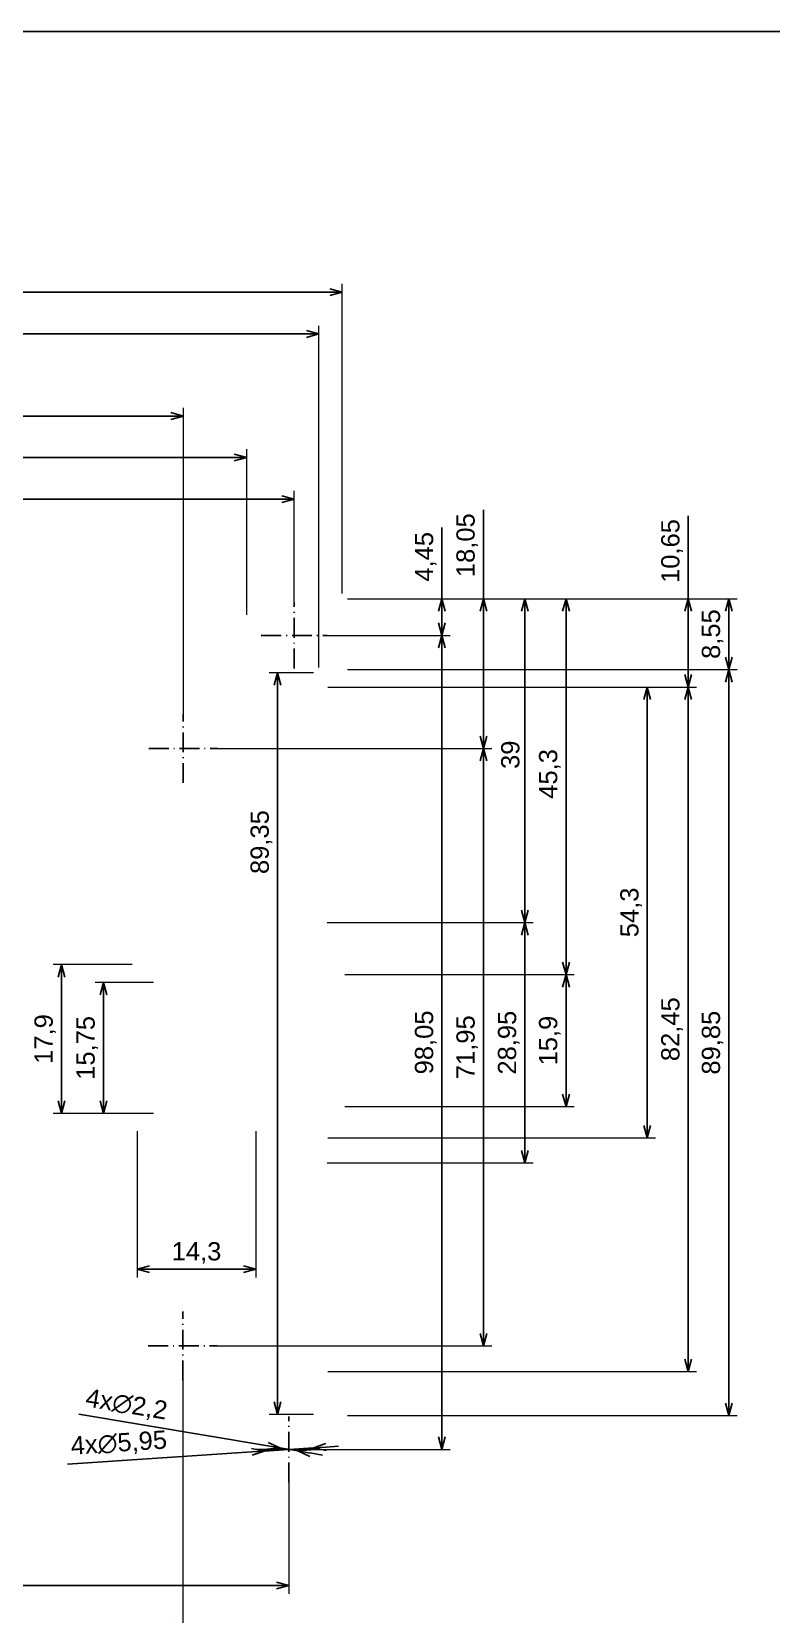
# Paper-space layout 'Base' of a CAD drawing. Header units: millimetres. Extents: x 0 to 414, y 1 to 290.
# Drawn here: x 126.4 to 215.5, y 99.6 to 290.2 of the extents above; entities that cross this region are included whole.
import ezdxf

# ---------------------------------------------------------------- set-up
doc = ezdxf.new("R2010")
doc.units = ezdxf.units.MM
doc.linetypes.add('ACAD_ISO10W100', pattern=[18, 12, -3, 0, -3])
doc.layers.add('MD_Annotation', color=7, linetype='Continuous', lineweight=25)
doc.layers.add('MD_Axes', color=7, linetype='ACAD_ISO10W100', lineweight=25)
doc.layers.add('Tabelka', color=7, linetype='Continuous')
doc.styles.get("Standard").update_dxf_attribs({"font": 'arial.ttf'})
doc.dimstyles.new('ISO-25', dxfattribs={"dimtxt": 2.2, "dimasz": 1.5, "dimexe": 1, "dimexo": 0.625, "dimtad": 1, "dimrnd": 0.05, "dimtxsty": 'Standard', "dimblk": 'OPEN30', "dimcen": 2.5, "dimadec": 0, "dimazin": 0, "dimtfac": 1, "dimtmove": 0, "dimatfit": 3, "dimfxl": 1, "dimlwe": 18, "dimarcsym": 0})

# ---------------------------------------------------------------- blocks, each defined once
blk = doc.blocks.new('_Open30')
at = {"color": 0, "linetype": 'ByBlock', "lineweight": -2}
for p, q in [((-1, 0.27), (0, 0)), ((0, 0), (-1, -0.27)), ((0, 0), (-1, 0))]:
    blk.add_line(p, q, dxfattribs=at)
blk = doc.blocks.new('*D50')
at = {"layer": 'Defpoints', "color": 0, "transparency": 16777216}
for p in [(163.81, 258.83), (74.76, 221.91), (163.81, 221.91)]:
    blk.add_point(p, dxfattribs=at)
at = {"layer": 'MD_Annotation', "color": 0, "lineweight": 18, "transparency": 16777216}
for p, q in [((74.76, 222.54), (74.76, 259.83)), ((163.81, 222.54), (163.81, 259.83))]:
    blk.add_line(p, q, dxfattribs=at)
at = {"layer": 'MD_Annotation', "color": 0, "lineweight": -2, "transparency": 16777216}
blk.add_line((76.26, 258.83), (162.31, 258.83), dxfattribs=at)
at = {"layer": 'MD_Annotation', "color": 0, "lineweight": -2, "transparency": 16777216, "xscale": 1.5, "yscale": 1.5, "zscale": 1.5, "rotation": 180}
blk.add_blockref('_Open30', (74.76, 258.83), dxfattribs=at)
at = {"layer": 'MD_Annotation', "color": 0, "lineweight": -2, "transparency": 16777216, "xscale": 1.5, "yscale": 1.5, "zscale": 1.5}
blk.add_blockref('_Open30', (163.81, 258.83), dxfattribs=at)
at = {"layer": 'MD_Annotation', "color": 0, "transparency": 16777216, "insert": (119.92, 260.78), "char_height": 2.2, "attachment_point": 5}
blk.add_mtext('89,05', dxfattribs=at)
blk = doc.blocks.new('*D53')
at = {"layer": 'Defpoints', "color": 0, "transparency": 16777216}
for p in [(152.29, 238.91), (86.11, 219.36), (152.29, 219.36)]:
    blk.add_point(p, dxfattribs=at)
at = {"layer": 'MD_Annotation', "color": 0, "lineweight": 18, "transparency": 16777216}
for p, q in [((86.11, 219.98), (86.11, 239.91)), ((152.29, 219.98), (152.29, 239.91))]:
    blk.add_line(p, q, dxfattribs=at)
at = {"layer": 'MD_Annotation', "color": 0, "lineweight": -2, "transparency": 16777216}
blk.add_line((87.61, 238.91), (150.79, 238.91), dxfattribs=at)
at = {"layer": 'MD_Annotation', "color": 0, "lineweight": -2, "transparency": 16777216, "xscale": 1.5, "yscale": 1.5, "zscale": 1.5, "rotation": 180}
blk.add_blockref('_Open30', (86.11, 238.91), dxfattribs=at)
at = {"layer": 'MD_Annotation', "color": 0, "lineweight": -2, "transparency": 16777216, "xscale": 1.5, "yscale": 1.5, "zscale": 1.5}
blk.add_blockref('_Open30', (152.29, 238.91), dxfattribs=at)
at = {"layer": 'MD_Annotation', "color": 0, "transparency": 16777216, "insert": (119.2, 240.86), "char_height": 2.2, "attachment_point": 5}
blk.add_mtext('66,2', dxfattribs=at)
blk = doc.blocks.new('*D55')
at = {"layer": 'Defpoints', "color": 0, "transparency": 16777216}
for p in [(158.03, 233.91), (80.73, 220.58), (158.03, 220.46)]:
    blk.add_point(p, dxfattribs=at)
at = {"layer": 'MD_Annotation', "color": 0, "lineweight": 18, "transparency": 16777216}
for p, q in [((80.73, 221.21), (80.73, 234.91)), ((158.03, 221.08), (158.03, 234.91))]:
    blk.add_line(p, q, dxfattribs=at)
at = {"layer": 'MD_Annotation', "color": 0, "lineweight": -2, "transparency": 16777216}
blk.add_line((82.23, 233.91), (156.53, 233.91), dxfattribs=at)
at = {"layer": 'MD_Annotation', "color": 0, "lineweight": -2, "transparency": 16777216, "xscale": 1.5, "yscale": 1.5, "zscale": 1.5, "rotation": 180}
blk.add_blockref('_Open30', (80.73, 233.91), dxfattribs=at)
at = {"layer": 'MD_Annotation', "color": 0, "lineweight": -2, "transparency": 16777216, "xscale": 1.5, "yscale": 1.5, "zscale": 1.5}
blk.add_blockref('_Open30', (158.03, 233.91), dxfattribs=at)
at = {"layer": 'MD_Annotation', "color": 0, "transparency": 16777216, "insert": (119.38, 235.86), "char_height": 2.2, "attachment_point": 5}
blk.add_mtext('77,3', dxfattribs=at)
blk = doc.blocks.new('*D57')
at = {"layer": 'Defpoints', "color": 0, "transparency": 16777216}
for p in [(144.66, 243.91), (94.01, 207.03), (144.66, 207.01)]:
    blk.add_point(p, dxfattribs=at)
at = {"layer": 'MD_Annotation', "color": 0, "lineweight": 18, "transparency": 16777216}
for p, q in [((94.01, 207.66), (94.01, 244.91)), ((144.66, 207.63), (144.66, 244.91))]:
    blk.add_line(p, q, dxfattribs=at)
at = {"layer": 'MD_Annotation', "color": 0, "lineweight": -2, "transparency": 16777216}
blk.add_line((95.51, 243.91), (143.16, 243.91), dxfattribs=at)
at = {"layer": 'MD_Annotation', "color": 0, "lineweight": -2, "transparency": 16777216, "xscale": 1.5, "yscale": 1.5, "zscale": 1.5, "rotation": 180}
blk.add_blockref('_Open30', (94.01, 243.91), dxfattribs=at)
at = {"layer": 'MD_Annotation', "color": 0, "lineweight": -2, "transparency": 16777216, "xscale": 1.5, "yscale": 1.5, "zscale": 1.5}
blk.add_blockref('_Open30', (144.66, 243.91), dxfattribs=at)
at = {"layer": 'MD_Annotation', "color": 0, "transparency": 16777216, "insert": (119.33, 245.86), "char_height": 2.2, "attachment_point": 5}
blk.add_mtext('50,65', dxfattribs=at)
blk = doc.blocks.new('*D67')
at = {"layer": 'Defpoints', "color": 0, "transparency": 16777216}
for p in [(80.43, 116.48), (157.38, 116.46), (157.38, 103.06)]:
    blk.add_point(p, dxfattribs=at)
at = {"layer": 'MD_Annotation', "color": 0, "lineweight": 18, "transparency": 16777216}
for p, q in [((80.43, 115.86), (80.43, 102.06)), ((157.38, 115.84), (157.38, 102.06))]:
    blk.add_line(p, q, dxfattribs=at)
at = {"layer": 'MD_Annotation', "color": 0, "lineweight": -2, "transparency": 16777216}
blk.add_line((81.93, 103.06), (155.88, 103.06), dxfattribs=at)
at = {"layer": 'MD_Annotation', "color": 0, "lineweight": -2, "transparency": 16777216, "xscale": 1.5, "yscale": 1.5, "zscale": 1.5, "rotation": 180}
blk.add_blockref('_Open30', (80.43, 103.06), dxfattribs=at)
at = {"layer": 'MD_Annotation', "color": 0, "lineweight": -2, "transparency": 16777216, "xscale": 1.5, "yscale": 1.5, "zscale": 1.5}
blk.add_blockref('_Open30', (157.38, 103.06), dxfattribs=at)
at = {"layer": 'MD_Annotation', "color": 0, "transparency": 16777216, "insert": (118.91, 105.01), "char_height": 2.2, "attachment_point": 5}
blk.add_mtext('76,95', dxfattribs=at)
blk = doc.blocks.new('*D69')
at = {"layer": 'Defpoints', "color": 0, "transparency": 16777216}
for p in [(93.88, 128.93), (144.58, 128.76), (144.58, 98.06)]:
    blk.add_point(p, dxfattribs=at)
at = {"layer": 'MD_Annotation', "color": 0, "lineweight": 18, "transparency": 16777216}
for p, q in [((93.88, 128.31), (93.88, 97.06)), ((144.58, 128.13), (144.58, 97.06))]:
    blk.add_line(p, q, dxfattribs=at)
at = {"layer": 'MD_Annotation', "color": 0, "lineweight": -2, "transparency": 16777216}
blk.add_line((95.38, 98.06), (143.08, 98.06), dxfattribs=at)
at = {"layer": 'MD_Annotation', "color": 0, "lineweight": -2, "transparency": 16777216, "xscale": 1.5, "yscale": 1.5, "zscale": 1.5, "rotation": 180}
blk.add_blockref('_Open30', (93.88, 98.06), dxfattribs=at)
at = {"layer": 'MD_Annotation', "color": 0, "lineweight": -2, "transparency": 16777216, "xscale": 1.5, "yscale": 1.5, "zscale": 1.5}
blk.add_blockref('_Open30', (144.58, 98.06), dxfattribs=at)
at = {"layer": 'MD_Annotation', "color": 0, "transparency": 16777216, "insert": (119.23, 100.01), "char_height": 2.2, "attachment_point": 5}
blk.add_mtext('50,7', dxfattribs=at)
blk = doc.blocks.new('*D72')
at = {"layer": 'Defpoints', "color": 0, "transparency": 16777216}
for p in [(163.81, 221.91), (161.01, 217.48), (175.81, 217.48)]:
    blk.add_point(p, dxfattribs=at)
at = {"layer": 'MD_Annotation', "color": 0, "lineweight": -2, "transparency": 16777216}
for p, q in [((175.81, 221.91), (175.81, 230.48)), ((175.81, 218.98), (175.81, 220.41))]:
    blk.add_line(p, q, dxfattribs=at)
at = {"layer": 'MD_Annotation', "color": 0, "lineweight": 18, "transparency": 16777216}
for p, q in [((164.43, 221.91), (176.81, 221.91)), ((161.63, 217.48), (176.81, 217.48))]:
    blk.add_line(p, q, dxfattribs=at)
at = {"layer": 'MD_Annotation', "color": 0, "lineweight": -2, "transparency": 16777216, "xscale": 1.5, "yscale": 1.5, "zscale": 1.5}
for p, rotation in [((175.81, 221.91), 90), ((175.81, 217.48), 270)]:
    blk.add_blockref('_Open30', p, dxfattribs=dict(at, rotation=rotation))
at = {"layer": 'MD_Annotation', "color": 0, "transparency": 16777216, "insert": (173.86, 226.95), "char_height": 2.2, "attachment_point": 5, "rotation": 90}
blk.add_mtext('4,45', dxfattribs=at)
blk = doc.blocks.new('*D73')
at = {"layer": 'Defpoints', "color": 0, "transparency": 16777216}
for p in [(147.81, 203.86), (147.73, 131.91), (180.81, 131.91)]:
    blk.add_point(p, dxfattribs=at)
at = {"layer": 'MD_Annotation', "color": 0, "lineweight": 18, "transparency": 16777216}
for p, q in [((148.43, 203.86), (181.81, 203.86)), ((148.36, 131.91), (181.81, 131.91))]:
    blk.add_line(p, q, dxfattribs=at)
at = {"layer": 'MD_Annotation', "color": 0, "lineweight": -2, "transparency": 16777216}
blk.add_line((180.81, 202.36), (180.81, 133.41), dxfattribs=at)
at = {"layer": 'MD_Annotation', "color": 0, "lineweight": -2, "transparency": 16777216, "xscale": 1.5, "yscale": 1.5, "zscale": 1.5}
for p, rotation in [((180.81, 203.86), 90), ((180.81, 131.91), 270)]:
    blk.add_blockref('_Open30', p, dxfattribs=dict(at, rotation=rotation))
at = {"layer": 'MD_Annotation', "color": 0, "transparency": 16777216, "insert": (178.86, 167.88), "char_height": 2.2, "attachment_point": 5, "rotation": 90}
blk.add_mtext('71,95', dxfattribs=at)
blk = doc.blocks.new('*D74')
at = {"layer": 'Defpoints', "color": 0, "transparency": 16777216}
for p in [(163.81, 221.91), (161.43, 211.27), (205.47, 211.27)]:
    blk.add_point(p, dxfattribs=at)
at = {"layer": 'MD_Annotation', "color": 0, "lineweight": -2, "transparency": 16777216}
for p, q in [((205.47, 221.91), (205.47, 231.89)), ((205.47, 212.77), (205.47, 220.41))]:
    blk.add_line(p, q, dxfattribs=at)
at = {"layer": 'MD_Annotation', "color": 0, "lineweight": 18, "transparency": 16777216}
for p, q in [((164.43, 221.91), (206.47, 221.91)), ((162.06, 211.27), (206.47, 211.27))]:
    blk.add_line(p, q, dxfattribs=at)
at = {"layer": 'MD_Annotation', "color": 0, "lineweight": -2, "transparency": 16777216, "xscale": 1.5, "yscale": 1.5, "zscale": 1.5}
for p, rotation in [((205.47, 221.91), 90), ((205.47, 211.27), 270)]:
    blk.add_blockref('_Open30', p, dxfattribs=dict(at, rotation=rotation))
at = {"layer": 'MD_Annotation', "color": 0, "transparency": 16777216, "insert": (203.53, 227.65), "char_height": 2.2, "attachment_point": 5, "rotation": 90}
blk.add_mtext('10,65', dxfattribs=at)
blk = doc.blocks.new('*D75')
at = {"layer": 'Defpoints', "color": 0, "transparency": 16777216}
for p in [(163.81, 221.91), (161.34, 182.89), (185.81, 182.89)]:
    blk.add_point(p, dxfattribs=at)
at = {"layer": 'MD_Annotation', "color": 0, "lineweight": 18, "transparency": 16777216}
for p, q in [((164.43, 221.91), (186.81, 221.91)), ((161.97, 182.89), (186.81, 182.89))]:
    blk.add_line(p, q, dxfattribs=at)
at = {"layer": 'MD_Annotation', "color": 0, "lineweight": -2, "transparency": 16777216}
blk.add_line((185.81, 220.41), (185.81, 184.39), dxfattribs=at)
at = {"layer": 'MD_Annotation', "color": 0, "lineweight": -2, "transparency": 16777216, "xscale": 1.5, "yscale": 1.5, "zscale": 1.5}
for p, rotation in [((185.81, 221.91), 90), ((185.81, 182.89), 270)]:
    blk.add_blockref('_Open30', p, dxfattribs=dict(at, rotation=rotation))
at = {"layer": 'MD_Annotation', "color": 0, "transparency": 16777216, "insert": (184.06, 203.11), "char_height": 2.2, "attachment_point": 5, "rotation": 90}
blk.add_mtext('39', dxfattribs=at)
blk = doc.blocks.new('*D76')
at = {"layer": 'Defpoints', "color": 0, "transparency": 16777216}
for p in [(161.34, 182.89), (161.34, 153.96), (185.81, 153.96)]:
    blk.add_point(p, dxfattribs=at)
at = {"layer": 'MD_Annotation', "color": 0, "lineweight": 18, "transparency": 16777216}
for p, q in [((161.97, 182.89), (186.81, 182.89)), ((161.97, 153.96), (186.81, 153.96))]:
    blk.add_line(p, q, dxfattribs=at)
at = {"layer": 'MD_Annotation', "color": 0, "lineweight": -2, "transparency": 16777216}
blk.add_line((185.81, 181.39), (185.81, 155.46), dxfattribs=at)
at = {"layer": 'MD_Annotation', "color": 0, "lineweight": -2, "transparency": 16777216, "xscale": 1.5, "yscale": 1.5, "zscale": 1.5}
for p, rotation in [((185.81, 182.89), 90), ((185.81, 153.96), 270)]:
    blk.add_blockref('_Open30', p, dxfattribs=dict(at, rotation=rotation))
at = {"layer": 'MD_Annotation', "color": 0, "transparency": 16777216, "insert": (183.86, 168.43), "char_height": 2.2, "attachment_point": 5, "rotation": 90}
blk.add_mtext('28,95', dxfattribs=at)
blk = doc.blocks.new('*D78')
at = {"layer": 'Defpoints', "color": 0, "transparency": 16777216}
for p in [(163.81, 221.91), (163.5, 176.63), (190.76, 176.63)]:
    blk.add_point(p, dxfattribs=at)
at = {"layer": 'MD_Annotation', "color": 0, "lineweight": 18, "transparency": 16777216}
for p, q in [((164.43, 221.91), (191.76, 221.91)), ((164.13, 176.63), (191.76, 176.63))]:
    blk.add_line(p, q, dxfattribs=at)
at = {"layer": 'MD_Annotation', "color": 0, "lineweight": -2, "transparency": 16777216}
blk.add_line((190.76, 220.41), (190.76, 178.13), dxfattribs=at)
at = {"layer": 'MD_Annotation', "color": 0, "lineweight": -2, "transparency": 16777216, "xscale": 1.5, "yscale": 1.5, "zscale": 1.5}
for p, rotation in [((190.76, 221.91), 90), ((190.76, 176.63), 270)]:
    blk.add_blockref('_Open30', p, dxfattribs=dict(at, rotation=rotation))
at = {"layer": 'MD_Annotation', "color": 0, "transparency": 16777216, "insert": (188.81, 200.8), "char_height": 2.2, "attachment_point": 5, "rotation": 90}
blk.add_mtext('45,3', dxfattribs=at)
blk = doc.blocks.new('*D79')
at = {"layer": 'Defpoints', "color": 0, "transparency": 16777216}
for p in [(163.5, 176.63), (163.5, 160.73), (190.76, 160.73)]:
    blk.add_point(p, dxfattribs=at)
at = {"layer": 'MD_Annotation', "color": 0, "lineweight": 18, "transparency": 16777216}
for p, q in [((164.13, 176.63), (191.76, 176.63)), ((164.13, 160.73), (191.76, 160.73))]:
    blk.add_line(p, q, dxfattribs=at)
at = {"layer": 'MD_Annotation', "color": 0, "lineweight": -2, "transparency": 16777216}
blk.add_line((190.76, 175.13), (190.76, 162.23), dxfattribs=at)
at = {"layer": 'MD_Annotation', "color": 0, "lineweight": -2, "transparency": 16777216, "xscale": 1.5, "yscale": 1.5, "zscale": 1.5}
for p, rotation in [((190.76, 176.63), 90), ((190.76, 160.73), 270)]:
    blk.add_blockref('_Open30', p, dxfattribs=dict(at, rotation=rotation))
at = {"layer": 'MD_Annotation', "color": 0, "transparency": 16777216, "insert": (188.81, 168.68), "char_height": 2.2, "attachment_point": 5, "rotation": 90}
blk.add_mtext('15,9', dxfattribs=at)
blk = doc.blocks.new('*D81')
at = {"layer": 'Defpoints', "color": 0, "transparency": 16777216}
for p in [(156.3, 119.62), (158.47, 119.25)]:
    blk.add_point(p, dxfattribs=at)
at = {"layer": 'MD_Annotation', "color": 0, "lineweight": -2, "transparency": 16777216}
for p, q in [((132.07, 123.67), (154.82, 119.86)), ((158.47, 119.25), (156.3, 119.62)), ((159.94, 119.01), (161.42, 118.76))]:
    blk.add_line(p, q, dxfattribs=at)
at = {"layer": 'MD_Annotation', "color": 0, "lineweight": -2, "transparency": 16777216, "xscale": 1.5, "yscale": 1.5, "zscale": 1.5}
for p, rotation in [((156.3, 119.62), 350.5070919668491), ((158.47, 119.25), 170.5070919668492)]:
    blk.add_blockref('_Open30', p, dxfattribs=dict(at, rotation=rotation))
at = {"layer": 'MD_Annotation', "color": 0, "transparency": 16777216, "insert": (137.8, 124.72), "char_height": 2.2, "attachment_point": 5, "rotation": 350.5071}
blk.add_mtext('4x∅2,2', dxfattribs=at)
blk = doc.blocks.new('*D82')
at = {"layer": 'Defpoints', "color": 0, "transparency": 16777216}
for p in [(154.41, 119.24), (160.35, 119.63)]:
    blk.add_point(p, dxfattribs=at)
at = {"layer": 'MD_Annotation', "color": 0, "lineweight": -2, "transparency": 16777216}
for p, q in [((130.69, 117.68), (152.92, 119.14)), ((160.35, 119.63), (154.41, 119.24)), ((161.85, 119.73), (163.34, 119.83))]:
    blk.add_line(p, q, dxfattribs=at)
at = {"layer": 'MD_Annotation', "color": 0, "lineweight": -2, "transparency": 16777216, "xscale": 1.5, "yscale": 1.5, "zscale": 1.5}
for p, rotation in [((160.35, 119.63), 183.77286620366), ((154.41, 119.24), 3.772866203660017)]:
    blk.add_blockref('_Open30', p, dxfattribs=dict(at, rotation=rotation))
at = {"layer": 'MD_Annotation', "color": 0, "transparency": 16777216, "insert": (136.9, 120.07), "char_height": 2.2, "attachment_point": 5, "rotation": 3.7729}
blk.add_mtext('4x∅5,95', dxfattribs=at)
blk = doc.blocks.new('*D111')
at = {"layer": 'Defpoints', "color": 0, "transparency": 16777216}
for p in [(161.43, 211.27), (161.43, 156.97), (200.55, 156.97)]:
    blk.add_point(p, dxfattribs=at)
at = {"layer": 'MD_Annotation', "color": 0, "lineweight": 18, "transparency": 16777216}
for p, q in [((162.06, 211.27), (201.55, 211.27)), ((162.06, 156.97), (201.55, 156.97))]:
    blk.add_line(p, q, dxfattribs=at)
at = {"layer": 'MD_Annotation', "color": 0, "lineweight": -2, "transparency": 16777216}
blk.add_line((200.55, 209.77), (200.55, 158.47), dxfattribs=at)
at = {"layer": 'MD_Annotation', "color": 0, "lineweight": -2, "transparency": 16777216, "xscale": 1.5, "yscale": 1.5, "zscale": 1.5}
for p, rotation in [((200.55, 211.27), 90), ((200.55, 156.97), 270)]:
    blk.add_blockref('_Open30', p, dxfattribs=dict(at, rotation=rotation))
at = {"layer": 'MD_Annotation', "color": 0, "transparency": 16777216, "insert": (198.6, 184.12), "char_height": 2.2, "attachment_point": 5, "rotation": 90}
blk.add_mtext('54,3', dxfattribs=at)
blk = doc.blocks.new('*D192')
at = {"layer": 'Defpoints', "color": 0, "transparency": 16777216}
for p in [(160.99, 253.79), (77.19, 214.09), (160.99, 212.99)]:
    blk.add_point(p, dxfattribs=at)
at = {"layer": 'MD_Annotation', "color": 0, "lineweight": 18, "transparency": 16777216}
for p, q in [((77.19, 214.71), (77.19, 254.79)), ((160.99, 213.62), (160.99, 254.79))]:
    blk.add_line(p, q, dxfattribs=at)
at = {"layer": 'MD_Annotation', "color": 0, "lineweight": -2, "transparency": 16777216}
blk.add_line((78.69, 253.79), (159.49, 253.79), dxfattribs=at)
at = {"layer": 'MD_Annotation', "color": 0, "lineweight": -2, "transparency": 16777216, "xscale": 1.5, "yscale": 1.5, "zscale": 1.5, "rotation": 180}
blk.add_blockref('_Open30', (77.19, 253.79), dxfattribs=at)
at = {"layer": 'MD_Annotation', "color": 0, "lineweight": -2, "transparency": 16777216, "xscale": 1.5, "yscale": 1.5, "zscale": 1.5}
blk.add_blockref('_Open30', (160.99, 253.79), dxfattribs=at)
at = {"layer": 'MD_Annotation', "color": 0, "transparency": 16777216, "insert": (119.09, 255.74), "char_height": 2.2, "attachment_point": 5}
blk.add_mtext('83,8', dxfattribs=at)
blk = doc.blocks.new('*D120')
at = {"layer": 'Defpoints', "color": 0, "transparency": 16777216}
for p in [(160.99, 212.99), (156.01, 123.66), (160.99, 123.66)]:
    blk.add_point(p, dxfattribs=at)
at = {"layer": 'MD_Annotation', "color": 0, "lineweight": 18, "transparency": 16777216}
for p, q in [((160.36, 212.99), (155.01, 212.99)), ((160.36, 123.66), (155.01, 123.66))]:
    blk.add_line(p, q, dxfattribs=at)
at = {"layer": 'MD_Annotation', "color": 0, "lineweight": -2, "transparency": 16777216}
blk.add_line((156.01, 211.49), (156.01, 125.16), dxfattribs=at)
at = {"layer": 'MD_Annotation', "color": 0, "lineweight": -2, "transparency": 16777216, "xscale": 1.5, "yscale": 1.5, "zscale": 1.5}
for p, rotation in [((156.01, 212.99), 90), ((156.01, 123.66), 270)]:
    blk.add_blockref('_Open30', p, dxfattribs=dict(at, rotation=rotation))
at = {"layer": 'MD_Annotation', "color": 0, "transparency": 16777216, "insert": (154.06, 192.59), "char_height": 2.2, "attachment_point": 5, "rotation": 90}
blk.add_mtext('89,35', dxfattribs=at)
blk = doc.blocks.new('*D121')
at = {"layer": 'Defpoints', "color": 0, "transparency": 16777216}
for p in [(161.43, 211.27), (161.43, 128.82), (205.47, 128.82)]:
    blk.add_point(p, dxfattribs=at)
at = {"layer": 'MD_Annotation', "color": 0, "lineweight": 18, "transparency": 16777216}
for p, q in [((162.06, 211.27), (206.47, 211.27)), ((162.06, 128.82), (206.47, 128.82))]:
    blk.add_line(p, q, dxfattribs=at)
at = {"layer": 'MD_Annotation', "color": 0, "lineweight": -2, "transparency": 16777216}
blk.add_line((205.47, 209.77), (205.47, 130.32), dxfattribs=at)
at = {"layer": 'MD_Annotation', "color": 0, "lineweight": -2, "transparency": 16777216, "xscale": 1.5, "yscale": 1.5, "zscale": 1.5}
for p, rotation in [((205.47, 211.27), 90), ((205.47, 128.82), 270)]:
    blk.add_blockref('_Open30', p, dxfattribs=dict(at, rotation=rotation))
at = {"layer": 'MD_Annotation', "color": 0, "transparency": 16777216, "insert": (203.53, 170.05), "char_height": 2.2, "attachment_point": 5, "rotation": 90}
blk.add_mtext('82,45', dxfattribs=at)
blk = doc.blocks.new('*D122')
at = {"layer": 'Defpoints', "color": 0, "transparency": 16777216}
for p in [(163.81, 221.91), (163.81, 213.36), (210.37, 213.36)]:
    blk.add_point(p, dxfattribs=at)
at = {"layer": 'MD_Annotation', "color": 0, "lineweight": 18, "transparency": 16777216}
for p, q in [((164.43, 221.91), (211.37, 221.91)), ((164.43, 213.36), (211.37, 213.36))]:
    blk.add_line(p, q, dxfattribs=at)
at = {"layer": 'MD_Annotation', "color": 0, "lineweight": -2, "transparency": 16777216}
blk.add_line((210.37, 220.41), (210.37, 214.86), dxfattribs=at)
at = {"layer": 'MD_Annotation', "color": 0, "lineweight": -2, "transparency": 16777216, "xscale": 1.5, "yscale": 1.5, "zscale": 1.5}
for p, rotation in [((210.37, 221.91), 90), ((210.37, 213.36), 270)]:
    blk.add_blockref('_Open30', p, dxfattribs=dict(at, rotation=rotation))
at = {"layer": 'MD_Annotation', "color": 0, "transparency": 16777216, "insert": (208.42, 217.64), "char_height": 2.2, "attachment_point": 5, "rotation": 90}
blk.add_mtext('8,55', dxfattribs=at)
blk = doc.blocks.new('*D123')
at = {"layer": 'Defpoints', "color": 0, "transparency": 16777216}
for p in [(163.81, 213.36), (210.37, 213.36), (163.81, 123.51)]:
    blk.add_point(p, dxfattribs=at)
at = {"layer": 'MD_Annotation', "color": 0, "lineweight": 18, "transparency": 16777216}
for p, q in [((164.43, 213.36), (211.37, 213.36)), ((164.43, 123.51), (211.37, 123.51))]:
    blk.add_line(p, q, dxfattribs=at)
at = {"layer": 'MD_Annotation', "color": 0, "lineweight": -2, "transparency": 16777216}
blk.add_line((210.37, 125.01), (210.37, 211.86), dxfattribs=at)
at = {"layer": 'MD_Annotation', "color": 0, "lineweight": -2, "transparency": 16777216, "xscale": 1.5, "yscale": 1.5, "zscale": 1.5}
for p, rotation in [((210.37, 213.36), 90), ((210.37, 123.51), 270)]:
    blk.add_blockref('_Open30', p, dxfattribs=dict(at, rotation=rotation))
at = {"layer": 'MD_Annotation', "color": 0, "transparency": 16777216, "insert": (208.42, 168.43), "char_height": 2.2, "attachment_point": 5, "rotation": 90}
blk.add_mtext('89,85', dxfattribs=at)
blk = doc.blocks.new('*D134')
at = {"layer": 'Defpoints', "color": 0, "transparency": 16777216}
for p in [(163.81, 221.91), (147.36, 203.86), (180.81, 203.86)]:
    blk.add_point(p, dxfattribs=at)
at = {"layer": 'MD_Annotation', "color": 0, "lineweight": -2, "transparency": 16777216}
for p, q in [((180.81, 221.91), (180.81, 232.59)), ((180.81, 205.36), (180.81, 220.41))]:
    blk.add_line(p, q, dxfattribs=at)
at = {"layer": 'MD_Annotation', "color": 0, "lineweight": 18, "transparency": 16777216}
for p, q in [((164.43, 221.91), (181.81, 221.91)), ((147.98, 203.86), (181.81, 203.86))]:
    blk.add_line(p, q, dxfattribs=at)
at = {"layer": 'MD_Annotation', "color": 0, "lineweight": -2, "transparency": 16777216, "xscale": 1.5, "yscale": 1.5, "zscale": 1.5}
for p, rotation in [((180.81, 221.91), 90), ((180.81, 203.86), 270)]:
    blk.add_blockref('_Open30', p, dxfattribs=dict(at, rotation=rotation))
at = {"layer": 'MD_Annotation', "color": 0, "transparency": 16777216, "insert": (178.86, 228.35), "char_height": 2.2, "attachment_point": 5, "rotation": 90}
blk.add_mtext('18,05', dxfattribs=at)
blk = doc.blocks.new('*D138')
at = {"layer": 'Defpoints', "color": 0, "transparency": 16777216}
for p in [(161.01, 217.48), (160.36, 119.44), (175.81, 119.44)]:
    blk.add_point(p, dxfattribs=at)
at = {"layer": 'MD_Annotation', "color": 0, "lineweight": 18, "transparency": 16777216}
for p, q in [((161.63, 217.48), (176.81, 217.48)), ((160.98, 119.44), (176.81, 119.44))]:
    blk.add_line(p, q, dxfattribs=at)
at = {"layer": 'MD_Annotation', "color": 0, "lineweight": -2, "transparency": 16777216}
blk.add_line((175.81, 215.98), (175.81, 120.94), dxfattribs=at)
at = {"layer": 'MD_Annotation', "color": 0, "lineweight": -2, "transparency": 16777216, "xscale": 1.5, "yscale": 1.5, "zscale": 1.5}
for p, rotation in [((175.81, 217.48), 90), ((175.81, 119.44), 270)]:
    blk.add_blockref('_Open30', p, dxfattribs=dict(at, rotation=rotation))
at = {"layer": 'MD_Annotation', "color": 0, "transparency": 16777216, "insert": (173.86, 168.46), "char_height": 2.2, "attachment_point": 5, "rotation": 90}
blk.add_mtext('98,05', dxfattribs=at)
blk = doc.blocks.new('*D193')
at = {"layer": 'Defpoints', "color": 0, "transparency": 16777216}
for p in [(139.1, 177.83), (129.98, 159.91), (141.68, 159.91)]:
    blk.add_point(p, dxfattribs=at)
at = {"layer": 'MD_Annotation', "color": 0, "lineweight": 18, "transparency": 16777216}
for p, q in [((138.48, 177.83), (128.98, 177.83)), ((141.05, 159.91), (128.98, 159.91))]:
    blk.add_line(p, q, dxfattribs=at)
at = {"layer": 'MD_Annotation', "color": 0, "lineweight": -2, "transparency": 16777216}
blk.add_line((129.98, 176.33), (129.98, 161.41), dxfattribs=at)
at = {"layer": 'MD_Annotation', "color": 0, "lineweight": -2, "transparency": 16777216, "xscale": 1.5, "yscale": 1.5, "zscale": 1.5}
for p, rotation in [((129.98, 177.83), 90), ((129.98, 159.91), 270)]:
    blk.add_blockref('_Open30', p, dxfattribs=dict(at, rotation=rotation))
at = {"layer": 'MD_Annotation', "color": 0, "transparency": 16777216, "insert": (128.03, 168.87), "char_height": 2.2, "attachment_point": 5, "rotation": 90}
blk.add_mtext('17,9', dxfattribs=at)
blk = doc.blocks.new('*D194')
at = {"layer": 'Defpoints', "color": 0, "transparency": 16777216}
for p in [(141.68, 175.68), (135.03, 159.91), (141.68, 159.91)]:
    blk.add_point(p, dxfattribs=at)
at = {"layer": 'MD_Annotation', "color": 0, "lineweight": 18, "transparency": 16777216}
for p, q in [((141.05, 175.68), (134.03, 175.68)), ((141.05, 159.91), (134.03, 159.91))]:
    blk.add_line(p, q, dxfattribs=at)
at = {"layer": 'MD_Annotation', "color": 0, "lineweight": -2, "transparency": 16777216}
blk.add_line((135.03, 174.18), (135.03, 161.41), dxfattribs=at)
at = {"layer": 'MD_Annotation', "color": 0, "lineweight": -2, "transparency": 16777216, "xscale": 1.5, "yscale": 1.5, "zscale": 1.5}
for p, rotation in [((135.03, 175.68), 90), ((135.03, 159.91), 270)]:
    blk.add_blockref('_Open30', p, dxfattribs=dict(at, rotation=rotation))
at = {"layer": 'MD_Annotation', "color": 0, "transparency": 16777216, "insert": (133.09, 167.8), "char_height": 2.2, "attachment_point": 5, "rotation": 90}
blk.add_mtext('15,75', dxfattribs=at)
blk = doc.blocks.new('*D197')
at = {"layer": 'Defpoints', "color": 0, "transparency": 16777216}
for p in [(139.1, 158.38), (153.4, 158.38), (153.4, 141.16)]:
    blk.add_point(p, dxfattribs=at)
at = {"layer": 'MD_Annotation', "color": 0, "lineweight": 18, "transparency": 16777216}
for p, q in [((139.1, 157.76), (139.1, 140.16)), ((153.4, 157.76), (153.4, 140.16))]:
    blk.add_line(p, q, dxfattribs=at)
at = {"layer": 'MD_Annotation', "color": 0, "lineweight": -2, "transparency": 16777216}
blk.add_line((140.6, 141.16), (151.9, 141.16), dxfattribs=at)
at = {"layer": 'MD_Annotation', "color": 0, "lineweight": -2, "transparency": 16777216, "xscale": 1.5, "yscale": 1.5, "zscale": 1.5, "rotation": 180}
blk.add_blockref('_Open30', (139.1, 141.16), dxfattribs=at)
at = {"layer": 'MD_Annotation', "color": 0, "lineweight": -2, "transparency": 16777216, "xscale": 1.5, "yscale": 1.5, "zscale": 1.5}
blk.add_blockref('_Open30', (153.4, 141.16), dxfattribs=at)
at = {"layer": 'MD_Annotation', "color": 0, "transparency": 16777216, "insert": (146.25, 143.1), "char_height": 2.2, "attachment_point": 5}
blk.add_mtext('14,3', dxfattribs=at)

psp = doc.layouts.new('Base')

# ---------------------------------------------------------------- linework, layer by layer
at = {"layer": 'MD_Annotation', "ltscale": 0.2}
psp.add_line((153.405, 119.436), (161.355, 119.436), dxfattribs=at)
at = {"layer": 'MD_Axes', "ltscale": 0.2}
for p, q in [((158.03, 213.509), (158.03, 221.459)), ((154.055, 217.484), (162.005, 217.484)), ((144.656, 199.71), (144.656, 208.01)), ((140.506, 203.86), (148.806, 203.86)), ((144.581, 127.76), (144.581, 136.06)), ((140.431, 131.91), (148.731, 131.91)), ((157.38, 115.461), (157.38, 123.411))]:
    psp.add_line(p, q, dxfattribs=at)
at = {"layer": 'Tabelka'}
psp.add_lwpolyline([(0.254, 290.205), (413.511, 290.205), (413.511, 0.533), (0.254, 0.533)], close=True, dxfattribs=at)

# ---------------------------------------------------------------- dimensions: what is measured, and where the dimension line sits
at = {"layer": 'MD_Annotation'}
for base, p1, p2, angle, picture, middle in [((163.805, 258.828), (74.755, 221.911), (163.805, 221.911), 180, '*D50', (119.922, 258.828)), ((180.805, 203.86), (163.805, 221.911), (147.356, 203.86), 90, '*D134', (180.805, 228.348)), ((205.473, 211.274), (163.805, 221.911), (161.433, 211.274), 90, '*D74', (205.473, 227.652)), ((175.805, 217.484), (163.805, 221.911), (161.005, 217.484), 90, '*D72', (175.805, 226.945)), ((185.805, 182.893), (163.805, 221.911), (161.342, 182.893), 90, '*D75', (185.805, 203.11)), ((190.76, 176.631), (163.805, 221.911), (163.502, 176.631), 90, '*D78', (190.76, 200.803)), ((156.006, 123.66), (160.99, 212.993), (160.99, 123.66), 270, '*D120', (156.006, 192.587))]:
    dim = psp.add_linear_dim(base=base, p1=p1, p2=p2, angle=angle, dimstyle='ISO-25', override={"dimlfac": -1}, dxfattribs=at)
    dim.commit()
    dim.dimension.update_dxf_attribs({"geometry": picture, "text_midpoint": middle, "dimtype": 160})
for base, p1, p2, angle, override, picture, middle in [((160.99, 253.788), (77.19, 214.089), (160.99, 212.993), 180, {"dimscale": 1, "dimlfac": -1, "dimtix": 0, "dimtofl": 1, "dimtmove": 0, "dimatfit": 3}, '*D192', (119.09, 255.735)), ((144.656, 243.911), (94.006, 207.035), (144.656, 207.01), 180, {"dimlfac": -1}, '*D57', (119.331, 245.858)), ((152.289, 238.911), (86.112, 219.356), (152.289, 219.356), 180, {"dimlfac": -1}, '*D53', (119.201, 240.858)), ((158.03, 233.911), (80.73, 220.584), (158.03, 220.459), 180, {"dimlfac": -1}, '*D55', (119.38, 235.858)), ((210.365, 213.361), (163.805, 221.911), (163.805, 213.361), 90, {"dimlfac": -1}, '*D122', (208.418, 217.636)), ((175.805, 119.436), (161.005, 217.484), (160.355, 119.436), 90, {"dimlfac": -1}, '*D138', (173.858, 168.46)), ((210.365, 213.361), (163.805, 123.509), (163.805, 213.361), 90, {"dimlfac": -1}, '*D123', (208.418, 168.435)), ((200.549, 156.974), (161.433, 211.274), (161.433, 156.974), 90, {"dimlfac": -1}, '*D111', (198.602, 184.124)), ((205.473, 128.824), (161.433, 211.274), (161.433, 128.824), 90, {"dimlfac": -1}, '*D121', (203.526, 170.049)), ((180.805, 131.91), (147.806, 203.86), (147.731, 131.91), 90, {"dimlfac": -1}, '*D73', (178.858, 167.885)), ((185.805, 153.96), (161.342, 182.893), (161.342, 153.96), 90, {"dimlfac": -1}, '*D76', (183.858, 168.427)), ((129.981, 159.914), (139.104, 177.831), (141.679, 159.914), 270, {"dimlfac": -1}, '*D193', (128.034, 168.873)), ((135.033, 159.914), (141.679, 175.684), (141.679, 159.914), 270, {"dimlfac": -1}, '*D194', (133.086, 167.799)), ((190.76, 160.731), (163.502, 176.631), (163.502, 160.731), 90, {"dimlfac": -1}, '*D79', (188.813, 168.681))]:
    dim = psp.add_linear_dim(base=base, p1=p1, p2=p2, angle=angle, dimstyle='ISO-25', override=override, dxfattribs=at)
    dim.commit()
    dim.dimension.update_dxf_attribs({"geometry": picture, "text_midpoint": middle})
for base, p1, p2, picture, middle in [((153.404, 141.156), (139.104, 158.381), (153.404, 158.381), '*D197', (146.254, 143.103)), ((144.581, 98.059), (93.881, 128.935), (144.581, 128.76), '*D69', (119.231, 100.006)), ((157.38, 103.059), (80.43, 116.485), (157.38, 116.461), '*D67', (118.905, 105.006))]:
    dim = psp.add_linear_dim(base=base, p1=p1, p2=p2, dimstyle='ISO-25', override={"dimlfac": -1}, dxfattribs=at)
    dim.commit()
    dim.dimension.update_dxf_attribs({"geometry": picture, "text_midpoint": middle})
for p1, p2, picture, middle in [((158.465, 119.254), (156.295, 119.617), '*D81', (137.476, 122.764)), ((160.349, 119.631), (154.412, 119.24), '*D82', (137.032, 118.094))]:
    dim = psp.add_diameter_dim_2p(p1=p1, p2=p2, text='4x<>', dimstyle='ISO-25', override={"dimlfac": -1}, dxfattribs=at)
    dim.commit()
    dim.dimension.update_dxf_attribs({"geometry": picture, "text_midpoint": middle, "dimtype": 163})

doc.saveas('drawing.dxf')
